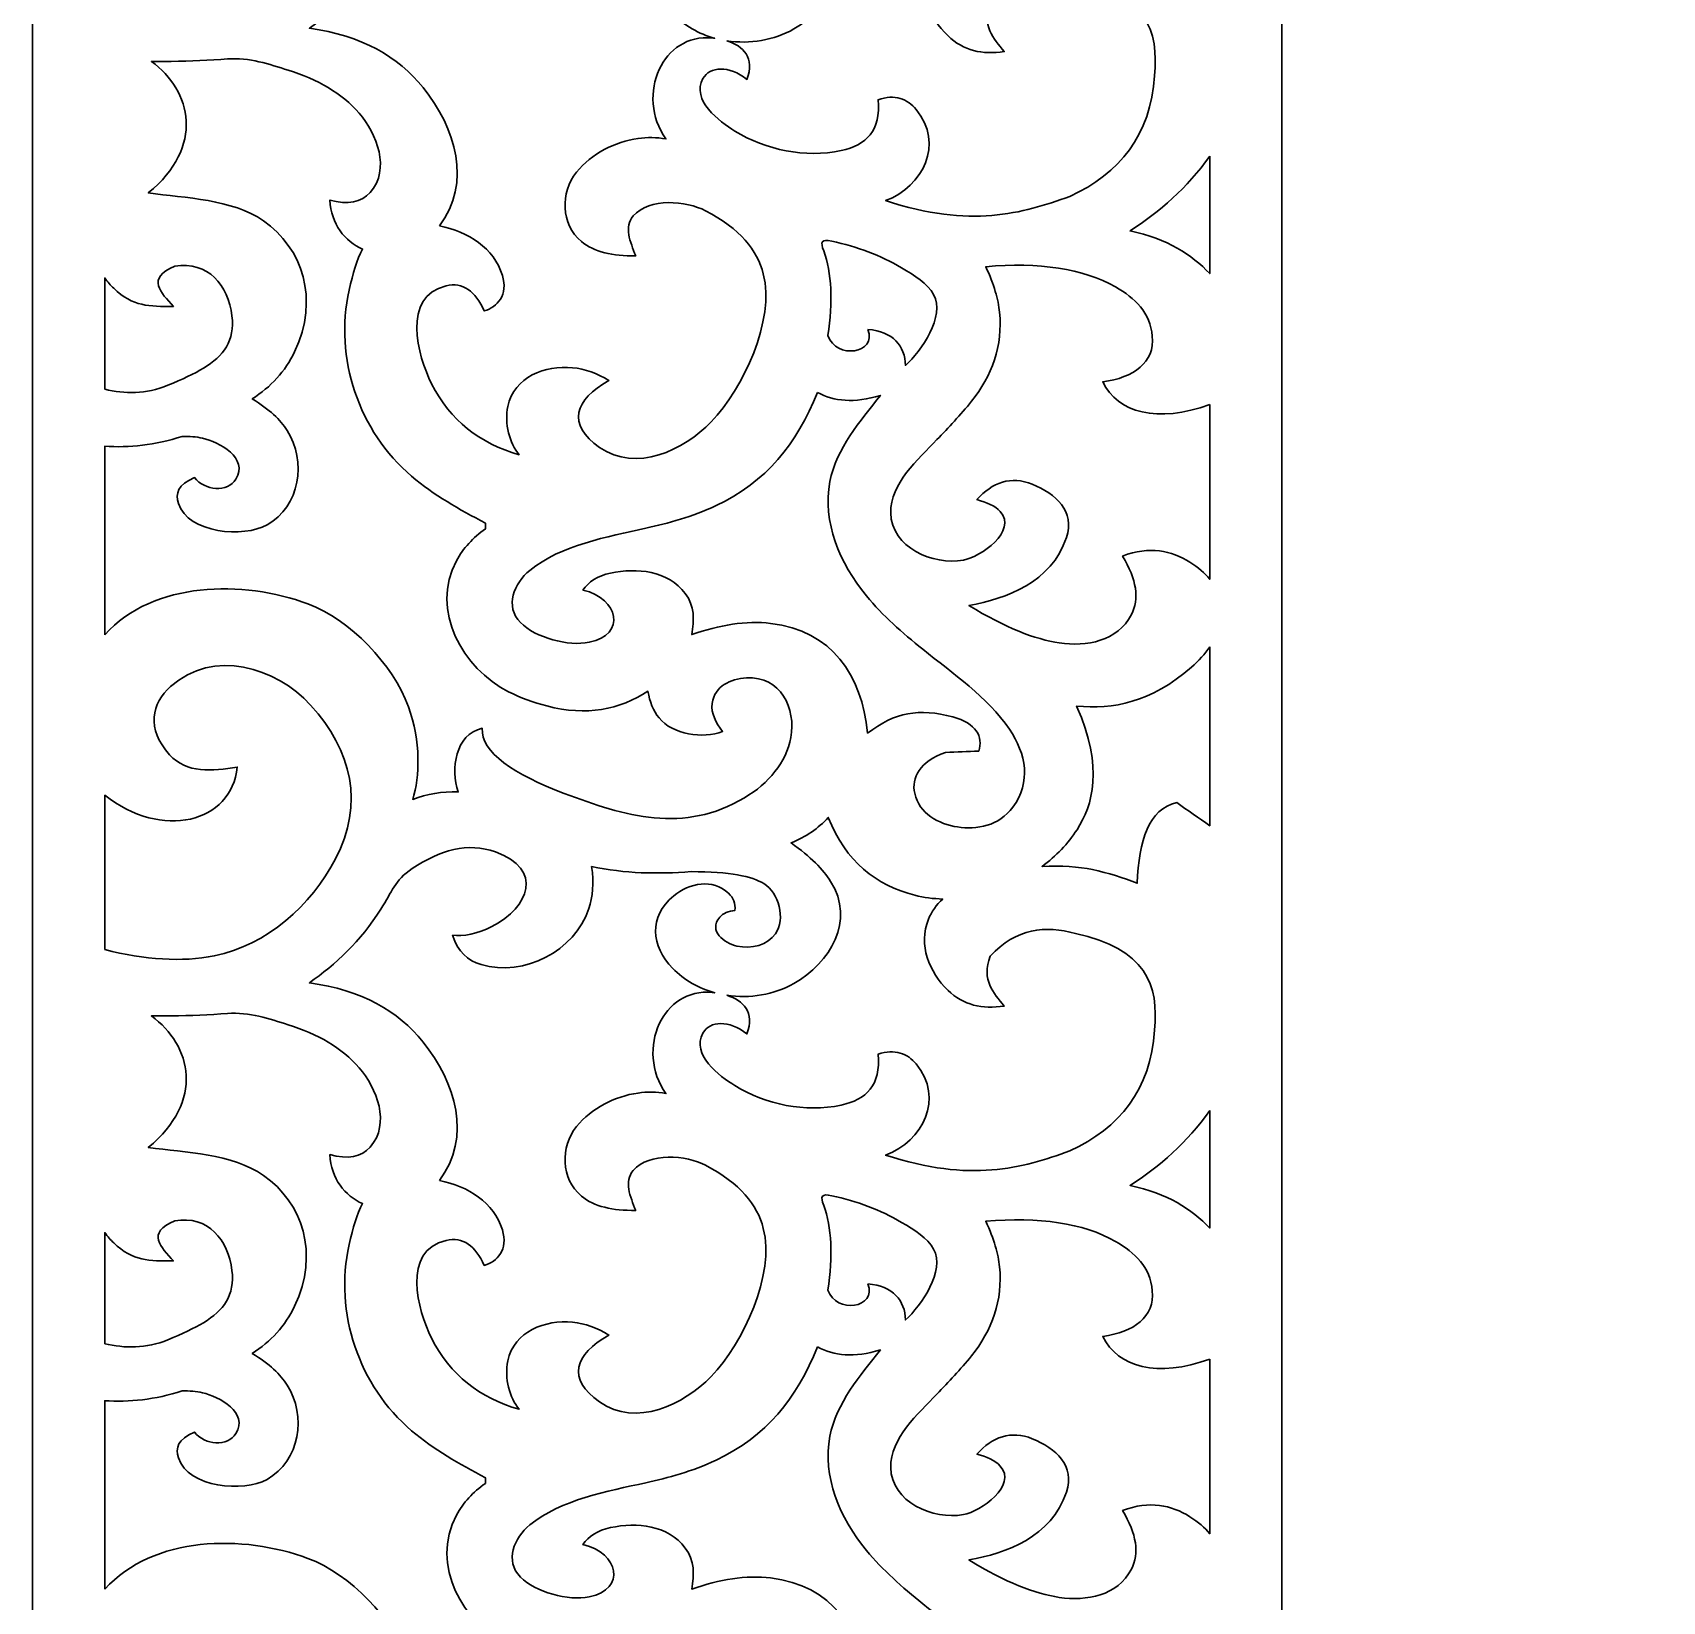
# Model space of a CAD drawing. Header units: centimetres. Extents: x -22.1 to -16.4, y -9 to 9.
# Drawn here: x -22.14 to -16.38, y -0.07 to 5.48 of the extents above; entities that cross this region are included whole.
import ezdxf

# ---------------------------------------------------------------- set-up
doc = ezdxf.new("R2010")
doc.units = ezdxf.units.CM
doc.header["$MEASUREMENT"] = 0
doc.layers.add('layer 1', color=7, linetype='Continuous')

msp = doc.modelspace()

# ---------------------------------------------------------------- linework, layer by layer
at = {"layer": 'layer 1', "color": 250, "lineweight": 30}
for points, knots in [([(-17.72778, -9.00021), (-17.72778, -9.00021), (-17.72778, 9.00077), (-17.72778, 9.00077), (-17.72778, 9.00077), (-17.97172, 9.00077), (-16.38294, 9.00077), (-22.14311, 9.00077), (-22.14311, 9.00077), (-22.14311, 9.00077), (-22.14311, -9.00021), (-22.14311, -9.00021), (-22.14311, -9.00021), (-20.42453, -9.00021), (-18.51177, -9.00021), (-17.72778, -9.00021)], [0, 0, 0, 0, 0.2, 0.2, 0.2, 0.2, 0.4, 0.4, 0.4, 0.4, 0.6, 0.6, 0.6, 0.6, 1, 1, 1, 1]), ([(-19.6897, 5.45169), (-19.63148, 5.43332), (-19.58937, 5.39112), (-19.6186, 5.31533), (-19.6186, 5.31533), (-19.68153, 5.36531), (-19.74998, 5.36147), (-19.77391, 5.31821), (-19.77391, 5.31821), (-19.81621, 5.24177), (-19.71685, 5.16633), (-19.66123, 5.13249), (-19.66123, 5.13249), (-19.55097, 5.06538), (-19.4125, 5.03637), (-19.28547, 5.06343), (-19.28547, 5.06343), (-19.19636, 5.08241), (-19.14415, 5.13452), (-19.15506, 5.24327), (-19.15506, 5.24327), (-19.09608, 5.26399), (-19.05022, 5.2456), (-19.02012, 5.20878), (-19.02012, 5.20878), (-18.92058, 5.087), (-18.99586, 4.93665), (-19.1283, 4.88648), (-19.1283, 4.88648), (-18.82541, 4.78842), (-18.64767, 4.84054), (-18.47716, 4.90135), (-18.47716, 4.90135), (-18.30066, 4.98337), (-18.19088, 5.11761), (-18.17859, 5.32816), (-18.17859, 5.32816), (-18.15983, 5.48732), (-18.21128, 5.61801), (-18.45684, 5.67001), (-18.45684, 5.67001), (-18.56379, 5.69975), (-18.66628, 5.68931), (-18.75895, 5.59051), (-18.75895, 5.59051), (-18.78998, 5.50434), (-18.74746, 5.46022), (-18.70926, 5.41362), (-18.70926, 5.41362), (-18.78669, 5.40135), (-18.85389, 5.4171), (-18.90782, 5.46915), (-18.90782, 5.46915), (-18.97447, 5.53349), (-19.01389, 5.63051), (-18.97713, 5.72054), (-18.97713, 5.72054), (-18.96607, 5.74762), (-18.94851, 5.77134), (-18.92616, 5.79198), (-18.92616, 5.79198), (-18.95985, 5.7928), (-18.99306, 5.79719), (-19.02506, 5.8055), (-19.02506, 5.8055), (-19.16174, 5.84099), (-19.26967, 5.92293), (-19.3309, 6.0803), (-19.3309, 6.0803), (-19.3665, 6.04197), (-19.4099, 6.01144), (-19.46268, 5.9903), (-19.46268, 5.9903), (-19.39283, 5.94121), (-19.34889, 5.89629), (-19.32252, 5.85421), (-19.32252, 5.85421), (-19.23495, 5.71446), (-19.32426, 5.567), (-19.45255, 5.49334), (-19.45255, 5.49334), (-19.52272, 5.45305), (-19.60851, 5.43921), (-19.6897, 5.45169)], [0, 0, 0, 0, 0.0454545, 0.0454545, 0.0454545, 0.0454545, 0.0909091, 0.0909091, 0.0909091, 0.0909091, 0.1363636, 0.1363636, 0.1363636, 0.1363636, 0.1818182, 0.1818182, 0.1818182, 0.1818182, 0.2272727, 0.2272727, 0.2272727, 0.2272727, 0.2727273, 0.2727273, 0.2727273, 0.2727273, 0.3181818, 0.3181818, 0.3181818, 0.3181818, 0.3636364, 0.3636364, 0.3636364, 0.3636364, 0.4090909, 0.4090909, 0.4090909, 0.4090909, 0.4545455, 0.4545455, 0.4545455, 0.4545455, 0.5, 0.5, 0.5, 0.5, 0.5454545, 0.5454545, 0.5454545, 0.5454545, 0.5909091, 0.5909091, 0.5909091, 0.5909091, 0.6363636, 0.6363636, 0.6363636, 0.6363636, 0.6818182, 0.6818182, 0.6818182, 0.6818182, 0.7272727, 0.7272727, 0.7272727, 0.7272727, 0.7727273, 0.7727273, 0.7727273, 0.7727273, 0.8181818, 0.8181818, 0.8181818, 0.8181818, 0.8636364, 0.8636364, 0.8636364, 0.8636364, 0.9090909, 0.9090909, 0.9090909, 0.9090909, 1, 1, 1, 1]), ([(-20.70559, 4.79703), (-20.6041, 4.7765), (-20.51185, 4.71952), (-20.48268, 4.62241), (-20.48268, 4.62241), (-20.46183, 4.55299), (-20.5008, 4.51001), (-20.54664, 4.49699), (-20.54664, 4.49699), (-20.57757, 4.56556), (-20.62294, 4.59951), (-20.6814, 4.58538), (-20.6814, 4.58538), (-20.83979, 4.5471), (-20.78309, 4.33941), (-20.7328, 4.23903), (-20.7328, 4.23903), (-20.66788, 4.10943), (-20.56276, 4.02833), (-20.42368, 3.98818), (-20.42368, 3.98818), (-20.45734, 4.02899), (-20.47611, 4.09763), (-20.46346, 4.15933), (-20.46346, 4.15933), (-20.44203, 4.26392), (-20.3311, 4.30521), (-20.23493, 4.29603), (-20.23493, 4.29603), (-20.19026, 4.29177), (-20.14752, 4.27588), (-20.10635, 4.25067), (-20.10635, 4.25067), (-20.22799, 4.18194), (-20.25575, 4.09592), (-20.13903, 4.01416), (-20.13903, 4.01416), (-20.00986, 3.92368), (-19.8428, 4.00396), (-19.74501, 4.10428), (-19.74501, 4.10428), (-19.6312, 4.22104), (-19.51852, 4.46541), (-19.56052, 4.62768), (-19.56052, 4.62768), (-19.58211, 4.71107), (-19.6427, 4.78759), (-19.76438, 4.85058), (-19.76438, 4.85058), (-19.83359, 4.88641), (-19.96278, 4.89769), (-20.02012, 4.8324), (-20.02012, 4.8324), (-20.05463, 4.79311), (-20.03058, 4.74169), (-20.01167, 4.69134), (-20.01167, 4.69134), (-20.09277, 4.69008), (-20.15894, 4.70449), (-20.20325, 4.74186), (-20.20325, 4.74186), (-20.27644, 4.80359), (-20.27897, 4.91492), (-20.22063, 4.98757), (-20.22063, 4.98757), (-20.16829, 5.05275), (-20.08529, 5.09432), (-20.00339, 5.10623), (-20.00339, 5.10623), (-19.97057, 5.111), (-19.93776, 5.11071), (-19.90495, 5.10447), (-19.90495, 5.10447), (-19.95932, 5.18149), (-19.9623, 5.27717), (-19.92837, 5.35025), (-19.92837, 5.35025), (-19.89573, 5.42054), (-19.82894, 5.46993), (-19.74089, 5.46172), (-19.74089, 5.46172), (-19.73797, 5.46144), (-19.73504, 5.46112), (-19.73212, 5.46075), (-19.73212, 5.46075), (-19.78816, 5.4762), (-19.84009, 5.50489), (-19.88067, 5.54678), (-19.88067, 5.54678), (-19.95759, 5.6262), (-19.96691, 5.7295), (-19.87737, 5.80293), (-19.87737, 5.80293), (-19.82196, 5.84836), (-19.73971, 5.8659), (-19.68319, 5.81227), (-19.68319, 5.81227), (-19.66638, 5.79632), (-19.65887, 5.77615), (-19.66067, 5.75175), (-19.66067, 5.75175), (-19.68247, 5.74853), (-19.70278, 5.74213), (-19.71459, 5.7281), (-19.71459, 5.7281), (-19.75604, 5.67888), (-19.69868, 5.63582), (-19.65422, 5.62567), (-19.65422, 5.62567), (-19.60264, 5.61389), (-19.54518, 5.62911), (-19.51743, 5.66937), (-19.51743, 5.66937), (-19.48132, 5.72178), (-19.50559, 5.81433), (-19.55857, 5.84646), (-19.55857, 5.84646), (-19.60111, 5.87225), (-19.67744, 5.88892), (-19.81583, 5.88881), (-19.81583, 5.88881), (-19.93306, 5.88004), (-20.0503, 5.88184), (-20.16753, 5.90691), (-20.16753, 5.90691), (-20.1587, 5.84791), (-20.16336, 5.79941), (-20.17717, 5.75802), (-20.17717, 5.75802), (-20.22739, 5.60747), (-20.40528, 5.51608), (-20.55806, 5.56032), (-20.55806, 5.56032), (-20.6048, 5.57385), (-20.64056, 5.60583), (-20.65903, 5.66408), (-20.65903, 5.66408), (-20.62351, 5.65868), (-20.56938, 5.6695), (-20.52061, 5.69431), (-20.52061, 5.69431), (-20.38485, 5.76338), (-20.33888, 5.89791), (-20.50696, 5.95846), (-20.50696, 5.95846), (-20.60516, 5.99384), (-20.70336, 5.96514), (-20.80156, 5.89935), (-20.80156, 5.89935), (-20.86479, 5.85699), (-20.87204, 5.81905), (-20.91215, 5.75612), (-20.91215, 5.75612), (-20.98503, 5.64177), (-21.07184, 5.56126), (-21.16481, 5.49569), (-21.16481, 5.49569), (-20.97945, 5.47052), (-20.85116, 5.39598), (-20.76325, 5.28652), (-20.76325, 5.28652), (-20.64751, 5.1424), (-20.58947, 4.9508), (-20.70559, 4.79703)], [0, 0, 0, 0, 0.0238095, 0.0238095, 0.0238095, 0.0238095, 0.047619, 0.047619, 0.047619, 0.047619, 0.0714286, 0.0714286, 0.0714286, 0.0714286, 0.0952381, 0.0952381, 0.0952381, 0.0952381, 0.1190476, 0.1190476, 0.1190476, 0.1190476, 0.1428571, 0.1428571, 0.1428571, 0.1428571, 0.1666667, 0.1666667, 0.1666667, 0.1666667, 0.1904762, 0.1904762, 0.1904762, 0.1904762, 0.2142857, 0.2142857, 0.2142857, 0.2142857, 0.2380952, 0.2380952, 0.2380952, 0.2380952, 0.2619048, 0.2619048, 0.2619048, 0.2619048, 0.2857143, 0.2857143, 0.2857143, 0.2857143, 0.3095238, 0.3095238, 0.3095238, 0.3095238, 0.3333333, 0.3333333, 0.3333333, 0.3333333, 0.3571429, 0.3571429, 0.3571429, 0.3571429, 0.3809524, 0.3809524, 0.3809524, 0.3809524, 0.4047619, 0.4047619, 0.4047619, 0.4047619, 0.4285714, 0.4285714, 0.4285714, 0.4285714, 0.452381, 0.452381, 0.452381, 0.452381, 0.4761905, 0.4761905, 0.4761905, 0.4761905, 0.5, 0.5, 0.5, 0.5, 0.5238095, 0.5238095, 0.5238095, 0.5238095, 0.547619, 0.547619, 0.547619, 0.547619, 0.5714286, 0.5714286, 0.5714286, 0.5714286, 0.5952381, 0.5952381, 0.5952381, 0.5952381, 0.6190476, 0.6190476, 0.6190476, 0.6190476, 0.6428571, 0.6428571, 0.6428571, 0.6428571, 0.6666667, 0.6666667, 0.6666667, 0.6666667, 0.6904762, 0.6904762, 0.6904762, 0.6904762, 0.7142857, 0.7142857, 0.7142857, 0.7142857, 0.7380952, 0.7380952, 0.7380952, 0.7380952, 0.7619048, 0.7619048, 0.7619048, 0.7619048, 0.7857143, 0.7857143, 0.7857143, 0.7857143, 0.8095238, 0.8095238, 0.8095238, 0.8095238, 0.8333333, 0.8333333, 0.8333333, 0.8333333, 0.8571429, 0.8571429, 0.8571429, 0.8571429, 0.8809524, 0.8809524, 0.8809524, 0.8809524, 0.9047619, 0.9047619, 0.9047619, 0.9047619, 0.9285714, 0.9285714, 0.9285714, 0.9285714, 0.952381, 0.952381, 0.952381, 0.952381, 1, 1, 1, 1]), ([(-21.88838, 3.35202), (-21.71455, 3.54261), (-21.40051, 3.54599), (-21.17004, 3.46106), (-21.17004, 3.46106), (-21.02055, 3.40598), (-20.86927, 3.24727), (-20.81502, 3.09716), (-20.81502, 3.09716), (-20.77079, 2.97479), (-20.77402, 2.85043), (-20.79977, 2.76972), (-20.79977, 2.76972), (-20.74921, 2.78775), (-20.69646, 2.79921), (-20.63889, 2.79622), (-20.63889, 2.79622), (-20.6657, 2.87743), (-20.65046, 2.99894), (-20.55372, 3.02145), (-20.55372, 3.02145), (-20.56041, 2.93597), (-20.44057, 2.85804), (-20.26468, 2.79124), (-20.26468, 2.79124), (-20.0509, 2.71005), (-19.84098, 2.64718), (-19.62677, 2.77565), (-19.62677, 2.77565), (-19.5421, 2.82643), (-19.47946, 2.90009), (-19.46324, 2.9881), (-19.46324, 2.9881), (-19.44427, 3.09101), (-19.4992, 3.20692), (-19.62016, 3.19905), (-19.62016, 3.19905), (-19.67739, 3.19533), (-19.73166, 3.17214), (-19.74117, 3.10936), (-19.74117, 3.10936), (-19.74651, 3.07404), (-19.72801, 3.0417), (-19.70448, 3.00999), (-19.70448, 3.00999), (-19.77462, 2.98292), (-19.88015, 2.99889), (-19.92919, 3.05798), (-19.92919, 3.05798), (-19.95009, 3.08316), (-19.96168, 3.11509), (-19.96831, 3.15195), (-19.96831, 3.15195), (-20.06873, 3.08759), (-20.18508, 3.06304), (-20.32612, 3.10022), (-20.32612, 3.10022), (-20.37296, 3.11256), (-20.41873, 3.12876), (-20.46093, 3.15024), (-20.46093, 3.15024), (-20.6236, 3.23303), (-20.73873, 3.43788), (-20.64505, 3.61369), (-20.64505, 3.61369), (-20.62149, 3.6579), (-20.58607, 3.6956), (-20.54265, 3.7263), (-20.54265, 3.7263), (-20.54265, 3.73297), (-20.54265, 3.73964), (-20.54265, 3.74631), (-20.54265, 3.74631), (-20.63458, 3.79486), (-20.72512, 3.84534), (-20.80377, 3.91235), (-20.80377, 3.91235), (-20.98975, 4.0708), (-21.07862, 4.33059), (-21.02444, 4.57012), (-21.02444, 4.57012), (-21.01088, 4.63007), (-20.99704, 4.67839), (-20.97703, 4.71533), (-20.97703, 4.71533), (-21.03963, 4.74311), (-21.08775, 4.80233), (-21.09252, 4.88851), (-21.09252, 4.88851), (-21.03015, 4.87028), (-20.98063, 4.88061), (-20.95024, 4.915), (-20.95024, 4.915), (-20.8766, 4.99833), (-20.92702, 5.12346), (-20.98923, 5.19581), (-20.98923, 5.19581), (-21.04983, 5.26628), (-21.13555, 5.31522), (-21.24033, 5.3478), (-21.24033, 5.3478), (-21.30569, 5.36833), (-21.37752, 5.3932), (-21.45391, 5.3875), (-21.45391, 5.3875), (-21.51764, 5.38275), (-21.58442, 5.37978), (-21.65298, 5.37885), (-21.65298, 5.37885), (-21.67617, 5.37853), (-21.69956, 5.37845), (-21.72311, 5.37861), (-21.72311, 5.37861), (-21.58068, 5.27465), (-21.53452, 5.07751), (-21.73432, 4.91375), (-21.73432, 4.91375), (-21.60189, 4.89503), (-21.43906, 4.89292), (-21.3272, 4.81511), (-21.3272, 4.81511), (-21.18894, 4.71894), (-21.12899, 4.53878), (-21.21711, 4.35251), (-21.21711, 4.35251), (-21.25027, 4.28242), (-21.30141, 4.22773), (-21.36697, 4.18541), (-21.36697, 4.18541), (-21.30601, 4.14882), (-21.26721, 4.11154), (-21.24321, 4.07379), (-21.24321, 4.07379), (-21.17419, 3.96522), (-21.19798, 3.80559), (-21.31463, 3.74011), (-21.31463, 3.74011), (-21.39628, 3.69428), (-21.59281, 3.70881), (-21.6275, 3.81645), (-21.6275, 3.81645), (-21.63873, 3.8513), (-21.63032, 3.88228), (-21.57082, 3.90724), (-21.57082, 3.90724), (-21.53428, 3.86107), (-21.45433, 3.85403), (-21.42442, 3.90221), (-21.42442, 3.90221), (-21.37825, 3.97657), (-21.48386, 4.03305), (-21.54298, 4.04673), (-21.54298, 4.04673), (-21.56452, 4.05171), (-21.58826, 4.05395), (-21.61459, 4.05296), (-21.61459, 4.05296), (-21.71082, 4.02237), (-21.80137, 4.01261), (-21.88838, 4.01832), (-21.88838, 4.01832), (-21.88838, 4.01832), (-21.88838, 3.35202), (-21.88838, 3.35202)], [0, 0, 0, 0, 0.0238095, 0.0238095, 0.0238095, 0.0238095, 0.047619, 0.047619, 0.047619, 0.047619, 0.0714286, 0.0714286, 0.0714286, 0.0714286, 0.0952381, 0.0952381, 0.0952381, 0.0952381, 0.1190476, 0.1190476, 0.1190476, 0.1190476, 0.1428571, 0.1428571, 0.1428571, 0.1428571, 0.1666667, 0.1666667, 0.1666667, 0.1666667, 0.1904762, 0.1904762, 0.1904762, 0.1904762, 0.2142857, 0.2142857, 0.2142857, 0.2142857, 0.2380952, 0.2380952, 0.2380952, 0.2380952, 0.2619048, 0.2619048, 0.2619048, 0.2619048, 0.2857143, 0.2857143, 0.2857143, 0.2857143, 0.3095238, 0.3095238, 0.3095238, 0.3095238, 0.3333333, 0.3333333, 0.3333333, 0.3333333, 0.3571429, 0.3571429, 0.3571429, 0.3571429, 0.3809524, 0.3809524, 0.3809524, 0.3809524, 0.4047619, 0.4047619, 0.4047619, 0.4047619, 0.4285714, 0.4285714, 0.4285714, 0.4285714, 0.452381, 0.452381, 0.452381, 0.452381, 0.4761905, 0.4761905, 0.4761905, 0.4761905, 0.5, 0.5, 0.5, 0.5, 0.5238095, 0.5238095, 0.5238095, 0.5238095, 0.547619, 0.547619, 0.547619, 0.547619, 0.5714286, 0.5714286, 0.5714286, 0.5714286, 0.5952381, 0.5952381, 0.5952381, 0.5952381, 0.6190476, 0.6190476, 0.6190476, 0.6190476, 0.6428571, 0.6428571, 0.6428571, 0.6428571, 0.6666667, 0.6666667, 0.6666667, 0.6666667, 0.6904762, 0.6904762, 0.6904762, 0.6904762, 0.7142857, 0.7142857, 0.7142857, 0.7142857, 0.7380952, 0.7380952, 0.7380952, 0.7380952, 0.7619048, 0.7619048, 0.7619048, 0.7619048, 0.7857143, 0.7857143, 0.7857143, 0.7857143, 0.8095238, 0.8095238, 0.8095238, 0.8095238, 0.8333333, 0.8333333, 0.8333333, 0.8333333, 0.8571429, 0.8571429, 0.8571429, 0.8571429, 0.8809524, 0.8809524, 0.8809524, 0.8809524, 0.9047619, 0.9047619, 0.9047619, 0.9047619, 0.9285714, 0.9285714, 0.9285714, 0.9285714, 0.952381, 0.952381, 0.952381, 0.952381, 1, 1, 1, 1]), ([(-17.98251, 5.044), (-18.06294, 4.93097), (-18.15947, 4.84745), (-18.26442, 4.77937), (-18.26442, 4.77937), (-18.13072, 4.75131), (-18.04711, 4.69542), (-17.98251, 4.62896), (-17.98251, 4.62896), (-17.98251, 4.62896), (-17.98251, 5.044), (-17.98251, 5.044)], [0, 0, 0, 0, 0.25, 0.25, 0.25, 0.25, 0.5, 0.5, 0.5, 0.5, 1, 1, 1, 1]), ([(-19.19064, 4.43108), (-19.1029, 4.42504), (-19.05924, 4.37233), (-19.0581, 4.30392), (-19.0581, 4.30392), (-19.00194, 4.35458), (-18.91663, 4.47833), (-18.95858, 4.55468), (-18.95858, 4.55468), (-18.98009, 4.59383), (-19.02654, 4.62214), (-19.07168, 4.64901), (-19.07168, 4.64901), (-19.14657, 4.69359), (-19.22955, 4.72376), (-19.31847, 4.74316), (-19.31847, 4.74316), (-19.35535, 4.75121), (-19.35953, 4.7412), (-19.34718, 4.70879), (-19.34718, 4.70879), (-19.31771, 4.63147), (-19.31536, 4.52929), (-19.33213, 4.40959), (-19.33213, 4.40959), (-19.30343, 4.32374), (-19.15848, 4.34562), (-19.19064, 4.43108)], [0, 0, 0, 0, 0.125, 0.125, 0.125, 0.125, 0.25, 0.25, 0.25, 0.25, 0.375, 0.375, 0.375, 0.375, 0.5, 0.5, 0.5, 0.5, 0.625, 0.625, 0.625, 0.625, 0.75, 0.75, 0.75, 0.75, 1, 1, 1, 1]), ([(-21.88838, 4.21991), (-21.81761, 4.20361), (-21.74295, 4.20163), (-21.66473, 4.23391), (-21.66473, 4.23391), (-21.61349, 4.25504), (-21.57208, 4.27442), (-21.53935, 4.29414), (-21.53935, 4.29414), (-21.468, 4.33713), (-21.42762, 4.39155), (-21.43848, 4.47908), (-21.43848, 4.47908), (-21.4518, 4.58642), (-21.52237, 4.67465), (-21.64089, 4.65469), (-21.64089, 4.65469), (-21.74322, 4.61147), (-21.68959, 4.56175), (-21.64514, 4.51242), (-21.64514, 4.51242), (-21.73164, 4.51242), (-21.78792, 4.51126), (-21.85648, 4.57656), (-21.85648, 4.57656), (-21.86726, 4.58683), (-21.87791, 4.59885), (-21.88838, 4.61308), (-21.88838, 4.61308), (-21.88838, 4.61308), (-21.88838, 4.21991), (-21.88838, 4.21991)], [0, 0, 0, 0, 0.1111111, 0.1111111, 0.1111111, 0.1111111, 0.2222222, 0.2222222, 0.2222222, 0.2222222, 0.3333333, 0.3333333, 0.3333333, 0.3333333, 0.4444444, 0.4444444, 0.4444444, 0.4444444, 0.5555556, 0.5555556, 0.5555556, 0.5555556, 0.6666667, 0.6666667, 0.6666667, 0.6666667, 0.7777778, 0.7777778, 0.7777778, 0.7777778, 1, 1, 1, 1]), ([(-17.98251, 4.16568), (-18.16757, 4.09868), (-18.30765, 4.136), (-18.36082, 4.246), (-18.36082, 4.246), (-18.25157, 4.26047), (-18.17646, 4.31466), (-18.1857, 4.40729), (-18.1857, 4.40729), (-18.19411, 4.49165), (-18.24573, 4.54137), (-18.31605, 4.5817), (-18.31605, 4.5817), (-18.42883, 4.64639), (-18.58776, 4.6696), (-18.7744, 4.65282), (-18.7744, 4.65282), (-18.74455, 4.58945), (-18.73031, 4.53724), (-18.72557, 4.4918), (-18.72557, 4.4918), (-18.71342, 4.37551), (-18.75305, 4.26538), (-18.82457, 4.17723), (-18.82457, 4.17723), (-18.86373, 4.12897), (-18.90575, 4.08468), (-18.94696, 4.04163), (-18.94696, 4.04163), (-19.01303, 3.97262), (-19.11257, 3.8859), (-19.1104, 3.78243), (-19.1104, 3.78243), (-19.10784, 3.66), (-18.96086, 3.59638), (-18.85317, 3.61579), (-18.85317, 3.61579), (-18.79205, 3.62682), (-18.66141, 3.71788), (-18.72323, 3.7876), (-18.72323, 3.7876), (-18.74153, 3.80824), (-18.77225, 3.81986), (-18.80558, 3.82958), (-18.80558, 3.82958), (-18.75155, 3.89089), (-18.68478, 3.9144), (-18.60987, 3.88405), (-18.60987, 3.88405), (-18.52715, 3.85053), (-18.45812, 3.78789), (-18.48912, 3.69564), (-18.48912, 3.69564), (-18.54294, 3.53551), (-18.70137, 3.4797), (-18.83365, 3.45538), (-18.83365, 3.45538), (-18.70485, 3.3765), (-18.60062, 3.33583), (-18.51439, 3.32317), (-18.51439, 3.32317), (-18.41826, 3.30906), (-18.30907, 3.32825), (-18.25956, 3.42311), (-18.25956, 3.42311), (-18.2306, 3.47858), (-18.2411, 3.54754), (-18.29106, 3.63001), (-18.29106, 3.63001), (-18.19475, 3.66668), (-18.11912, 3.64955), (-18.05282, 3.60818), (-18.05282, 3.60818), (-18.02337, 3.5898), (-18.0001, 3.56956), (-17.98251, 3.54807), (-17.98251, 3.54807), (-17.98251, 3.54807), (-17.98251, 4.16568), (-17.98251, 4.16568)], [0, 0, 0, 0, 0.047619, 0.047619, 0.047619, 0.047619, 0.0952381, 0.0952381, 0.0952381, 0.0952381, 0.1428571, 0.1428571, 0.1428571, 0.1428571, 0.1904762, 0.1904762, 0.1904762, 0.1904762, 0.2380952, 0.2380952, 0.2380952, 0.2380952, 0.2857143, 0.2857143, 0.2857143, 0.2857143, 0.3333333, 0.3333333, 0.3333333, 0.3333333, 0.3809524, 0.3809524, 0.3809524, 0.3809524, 0.4285714, 0.4285714, 0.4285714, 0.4285714, 0.4761905, 0.4761905, 0.4761905, 0.4761905, 0.5238095, 0.5238095, 0.5238095, 0.5238095, 0.5714286, 0.5714286, 0.5714286, 0.5714286, 0.6190476, 0.6190476, 0.6190476, 0.6190476, 0.6666667, 0.6666667, 0.6666667, 0.6666667, 0.7142857, 0.7142857, 0.7142857, 0.7142857, 0.7619048, 0.7619048, 0.7619048, 0.7619048, 0.8095238, 0.8095238, 0.8095238, 0.8095238, 0.8571429, 0.8571429, 0.8571429, 0.8571429, 0.9047619, 0.9047619, 0.9047619, 0.9047619, 1, 1, 1, 1]), ([(-19.36923, 4.20873), (-19.31141, 4.17688), (-19.23943, 4.16957), (-19.14675, 4.19814), (-19.14675, 4.19814), (-19.21771, 4.10726), (-19.3032, 4.00986), (-19.32506, 3.8931), (-19.32506, 3.8931), (-19.35178, 3.75043), (-19.29212, 3.60579), (-19.19592, 3.48923), (-19.19592, 3.48923), (-19.13842, 3.41957), (-19.06931, 3.35888), (-18.99702, 3.30065), (-18.99702, 3.30065), (-18.88926, 3.21385), (-18.77003, 3.13332), (-18.69092, 3.01757), (-18.69092, 3.01757), (-18.6313, 2.93032), (-18.61341, 2.83126), (-18.67847, 2.74256), (-18.67847, 2.74256), (-18.72783, 2.67527), (-18.80746, 2.6623), (-18.8739, 2.67237), (-18.8739, 2.67237), (-18.94142, 2.68259), (-19.00962, 2.71902), (-19.02553, 2.79144), (-19.02553, 2.79144), (-19.03746, 2.8457), (-19.009, 2.90452), (-18.91647, 2.93609), (-18.91647, 2.93609), (-18.87734, 2.93751), (-18.8382, 2.93893), (-18.79906, 2.94036), (-18.79906, 2.94036), (-18.78339, 2.99179), (-18.80744, 3.03877), (-18.89115, 3.06127), (-18.89115, 3.06127), (-19.00936, 3.09304), (-19.09611, 3.07769), (-19.19187, 3.0044), (-19.19187, 3.0044), (-19.21326, 3.21035), (-19.31756, 3.36602), (-19.53458, 3.39201), (-19.53458, 3.39201), (-19.62166, 3.40244), (-19.7153, 3.38662), (-19.81353, 3.35242), (-19.81353, 3.35242), (-19.80458, 3.40361), (-19.80297, 3.45357), (-19.83624, 3.49771), (-19.83624, 3.49771), (-19.8974, 3.57887), (-20.00763, 3.58977), (-20.10059, 3.56978), (-20.10059, 3.56978), (-20.14722, 3.55975), (-20.1787, 3.53902), (-20.19801, 3.50971), (-20.19801, 3.50971), (-20.07033, 3.48059), (-20.04394, 3.35179), (-20.17549, 3.32512), (-20.17549, 3.32512), (-20.24965, 3.31008), (-20.36546, 3.34099), (-20.41892, 3.39505), (-20.41892, 3.39505), (-20.47519, 3.45196), (-20.44123, 3.53442), (-20.38614, 3.57919), (-20.38614, 3.57919), (-20.27554, 3.66908), (-20.11187, 3.6983), (-19.97593, 3.72844), (-19.97593, 3.72844), (-19.89699, 3.74593), (-19.81216, 3.76824), (-19.7273, 3.80838), (-19.7273, 3.80838), (-19.55127, 3.89164), (-19.44155, 4.02635), (-19.36923, 4.20873)], [0, 0, 0, 0, 0.0416667, 0.0416667, 0.0416667, 0.0416667, 0.0833333, 0.0833333, 0.0833333, 0.0833333, 0.125, 0.125, 0.125, 0.125, 0.1666667, 0.1666667, 0.1666667, 0.1666667, 0.2083333, 0.2083333, 0.2083333, 0.2083333, 0.25, 0.25, 0.25, 0.25, 0.2916667, 0.2916667, 0.2916667, 0.2916667, 0.3333333, 0.3333333, 0.3333333, 0.3333333, 0.375, 0.375, 0.375, 0.375, 0.4166667, 0.4166667, 0.4166667, 0.4166667, 0.4583333, 0.4583333, 0.4583333, 0.4583333, 0.5, 0.5, 0.5, 0.5, 0.5416667, 0.5416667, 0.5416667, 0.5416667, 0.5833333, 0.5833333, 0.5833333, 0.5833333, 0.625, 0.625, 0.625, 0.625, 0.6666667, 0.6666667, 0.6666667, 0.6666667, 0.7083333, 0.7083333, 0.7083333, 0.7083333, 0.75, 0.75, 0.75, 0.75, 0.7916667, 0.7916667, 0.7916667, 0.7916667, 0.8333333, 0.8333333, 0.8333333, 0.8333333, 0.875, 0.875, 0.875, 0.875, 0.9166667, 0.9166667, 0.9166667, 0.9166667, 1, 1, 1, 1]), ([(-21.88838, 2.23898), (-21.74558, 2.20307), (-21.61544, 2.19372), (-21.50083, 2.21673), (-21.50083, 2.21673), (-21.31595, 2.25384), (-21.15802, 2.39569), (-21.07217, 2.56026), (-21.07217, 2.56026), (-20.97061, 2.75496), (-21.01463, 2.94211), (-21.1605, 3.10275), (-21.1605, 3.10275), (-21.28374, 3.23847), (-21.50409, 3.30365), (-21.65565, 3.16857), (-21.65565, 3.16857), (-21.7223, 3.10918), (-21.74247, 3.02007), (-21.65912, 2.92774), (-21.65912, 2.92774), (-21.59788, 2.85989), (-21.50956, 2.87023), (-21.4201, 2.88389), (-21.4201, 2.88389), (-21.43863, 2.6866), (-21.6867, 2.62521), (-21.88838, 2.78469), (-21.88838, 2.78469), (-21.88838, 2.78469), (-21.88838, 2.23898), (-21.88838, 2.23898)], [0, 0, 0, 0, 0.1111111, 0.1111111, 0.1111111, 0.1111111, 0.2222222, 0.2222222, 0.2222222, 0.2222222, 0.3333333, 0.3333333, 0.3333333, 0.3333333, 0.4444444, 0.4444444, 0.4444444, 0.4444444, 0.5555556, 0.5555556, 0.5555556, 0.5555556, 0.6666667, 0.6666667, 0.6666667, 0.6666667, 0.7777778, 0.7777778, 0.7777778, 0.7777778, 1, 1, 1, 1]), ([(-17.98251, 3.30878), (-17.99943, 3.28387), (-18.02107, 3.25979), (-18.04692, 3.23726), (-18.04692, 3.23726), (-18.19278, 3.11013), (-18.32515, 3.08821), (-18.45321, 3.0999), (-18.45321, 3.0999), (-18.35599, 2.87995), (-18.39677, 2.74908), (-18.4519, 2.66276), (-18.4519, 2.66276), (-18.48345, 2.61337), (-18.52601, 2.56939), (-18.57543, 2.53277), (-18.57543, 2.53277), (-18.50806, 2.53626), (-18.44496, 2.53201), (-18.39759, 2.52182), (-18.39759, 2.52182), (-18.34183, 2.50982), (-18.28814, 2.49253), (-18.23921, 2.47319), (-18.23921, 2.47319), (-18.23328, 2.62458), (-18.19833, 2.73581), (-18.09956, 2.75866), (-18.09956, 2.75866), (-18.06054, 2.73135), (-18.02153, 2.70404), (-17.98251, 2.67673), (-17.98251, 2.67673), (-17.98251, 2.67673), (-17.98251, 3.30878), (-17.98251, 3.30878)], [0, 0, 0, 0, 0.1, 0.1, 0.1, 0.1, 0.2, 0.2, 0.2, 0.2, 0.3, 0.3, 0.3, 0.3, 0.4, 0.4, 0.4, 0.4, 0.5, 0.5, 0.5, 0.5, 0.6, 0.6, 0.6, 0.6, 0.7, 0.7, 0.7, 0.7, 0.8, 0.8, 0.8, 0.8, 1, 1, 1, 1]), ([(-19.6897, 2.07732), (-19.63148, 2.05895), (-19.58937, 2.01675), (-19.6186, 1.94096), (-19.6186, 1.94096), (-19.68153, 1.99094), (-19.74998, 1.9871), (-19.77391, 1.94384), (-19.77391, 1.94384), (-19.81621, 1.8674), (-19.71685, 1.79197), (-19.66123, 1.75812), (-19.66123, 1.75812), (-19.55097, 1.69101), (-19.4125, 1.662), (-19.28547, 1.68906), (-19.28547, 1.68906), (-19.19636, 1.70804), (-19.14415, 1.76015), (-19.15506, 1.8689), (-19.15506, 1.8689), (-19.09608, 1.88962), (-19.05022, 1.87123), (-19.02012, 1.83441), (-19.02012, 1.83441), (-18.92058, 1.71263), (-18.99586, 1.56228), (-19.1283, 1.51211), (-19.1283, 1.51211), (-18.82541, 1.41405), (-18.64767, 1.46617), (-18.47716, 1.52698), (-18.47716, 1.52698), (-18.30066, 1.60901), (-18.19088, 1.74324), (-18.17859, 1.95379), (-18.17859, 1.95379), (-18.15983, 2.11295), (-18.21128, 2.24364), (-18.45684, 2.29564), (-18.45684, 2.29564), (-18.56379, 2.32538), (-18.66628, 2.31495), (-18.75895, 2.21614), (-18.75895, 2.21614), (-18.78998, 2.12998), (-18.74746, 2.08585), (-18.70926, 2.03925), (-18.70926, 2.03925), (-18.78669, 2.02698), (-18.85389, 2.04273), (-18.90782, 2.09479), (-18.90782, 2.09479), (-18.97447, 2.15912), (-19.01389, 2.25615), (-18.97713, 2.34618), (-18.97713, 2.34618), (-18.96607, 2.37325), (-18.94851, 2.39697), (-18.92616, 2.41761), (-18.92616, 2.41761), (-18.95985, 2.41843), (-18.99306, 2.42282), (-19.02506, 2.43113), (-19.02506, 2.43113), (-19.16174, 2.46662), (-19.26967, 2.54856), (-19.3309, 2.70593), (-19.3309, 2.70593), (-19.3665, 2.66761), (-19.4099, 2.63707), (-19.46268, 2.61593), (-19.46268, 2.61593), (-19.39283, 2.56684), (-19.34889, 2.52193), (-19.32252, 2.47985), (-19.32252, 2.47985), (-19.23495, 2.34009), (-19.32426, 2.19263), (-19.45255, 2.11897), (-19.45255, 2.11897), (-19.52272, 2.07868), (-19.60851, 2.06485), (-19.6897, 2.07732)], [0, 0, 0, 0, 0.0454545, 0.0454545, 0.0454545, 0.0454545, 0.0909091, 0.0909091, 0.0909091, 0.0909091, 0.1363636, 0.1363636, 0.1363636, 0.1363636, 0.1818182, 0.1818182, 0.1818182, 0.1818182, 0.2272727, 0.2272727, 0.2272727, 0.2272727, 0.2727273, 0.2727273, 0.2727273, 0.2727273, 0.3181818, 0.3181818, 0.3181818, 0.3181818, 0.3636364, 0.3636364, 0.3636364, 0.3636364, 0.4090909, 0.4090909, 0.4090909, 0.4090909, 0.4545455, 0.4545455, 0.4545455, 0.4545455, 0.5, 0.5, 0.5, 0.5, 0.5454545, 0.5454545, 0.5454545, 0.5454545, 0.5909091, 0.5909091, 0.5909091, 0.5909091, 0.6363636, 0.6363636, 0.6363636, 0.6363636, 0.6818182, 0.6818182, 0.6818182, 0.6818182, 0.7272727, 0.7272727, 0.7272727, 0.7272727, 0.7727273, 0.7727273, 0.7727273, 0.7727273, 0.8181818, 0.8181818, 0.8181818, 0.8181818, 0.8636364, 0.8636364, 0.8636364, 0.8636364, 0.9090909, 0.9090909, 0.9090909, 0.9090909, 1, 1, 1, 1]), ([(-20.70559, 1.42266), (-20.6041, 1.40213), (-20.51185, 1.34515), (-20.48268, 1.24804), (-20.48268, 1.24804), (-20.46183, 1.17862), (-20.5008, 1.13564), (-20.54664, 1.12262), (-20.54664, 1.12262), (-20.57757, 1.19119), (-20.62294, 1.22514), (-20.6814, 1.21101), (-20.6814, 1.21101), (-20.83979, 1.17274), (-20.78309, 0.96504), (-20.7328, 0.86466), (-20.7328, 0.86466), (-20.66788, 0.73506), (-20.56276, 0.65396), (-20.42368, 0.61382), (-20.42368, 0.61382), (-20.45734, 0.65462), (-20.47611, 0.72326), (-20.46346, 0.78496), (-20.46346, 0.78496), (-20.44203, 0.88955), (-20.3311, 0.93085), (-20.23493, 0.92166), (-20.23493, 0.92166), (-20.19026, 0.9174), (-20.14752, 0.90151), (-20.10635, 0.8763), (-20.10635, 0.8763), (-20.22799, 0.80757), (-20.25575, 0.72156), (-20.13903, 0.63979), (-20.13903, 0.63979), (-20.00986, 0.54931), (-19.8428, 0.62959), (-19.74501, 0.72992), (-19.74501, 0.72992), (-19.6312, 0.84667), (-19.51852, 1.09104), (-19.56052, 1.25331), (-19.56052, 1.25331), (-19.58211, 1.3367), (-19.6427, 1.41322), (-19.76438, 1.47621), (-19.76438, 1.47621), (-19.83359, 1.51204), (-19.96278, 1.52332), (-20.02012, 1.45804), (-20.02012, 1.45804), (-20.05463, 1.41874), (-20.03058, 1.36732), (-20.01167, 1.31697), (-20.01167, 1.31697), (-20.09277, 1.31571), (-20.15894, 1.33012), (-20.20325, 1.36749), (-20.20325, 1.36749), (-20.27644, 1.42923), (-20.27897, 1.54055), (-20.22063, 1.6132), (-20.22063, 1.6132), (-20.16829, 1.67839), (-20.08529, 1.71996), (-20.00339, 1.73187), (-20.00339, 1.73187), (-19.97057, 1.73664), (-19.93776, 1.73634), (-19.90495, 1.7301), (-19.90495, 1.7301), (-19.95932, 1.80712), (-19.9623, 1.9028), (-19.92837, 1.97588), (-19.92837, 1.97588), (-19.89573, 2.04617), (-19.82894, 2.09556), (-19.74089, 2.08735), (-19.74089, 2.08735), (-19.73797, 2.08708), (-19.73504, 2.08675), (-19.73212, 2.08638), (-19.73212, 2.08638), (-19.78816, 2.10183), (-19.84009, 2.13052), (-19.88067, 2.17241), (-19.88067, 2.17241), (-19.95759, 2.25183), (-19.96691, 2.35513), (-19.87737, 2.42856), (-19.87737, 2.42856), (-19.82196, 2.474), (-19.73971, 2.49153), (-19.68319, 2.4379), (-19.68319, 2.4379), (-19.66638, 2.42195), (-19.65887, 2.40178), (-19.66067, 2.37738), (-19.66067, 2.37738), (-19.68247, 2.37416), (-19.70278, 2.36776), (-19.71459, 2.35373), (-19.71459, 2.35373), (-19.75604, 2.30452), (-19.69868, 2.26145), (-19.65422, 2.2513), (-19.65422, 2.2513), (-19.60264, 2.23952), (-19.54518, 2.25474), (-19.51743, 2.295), (-19.51743, 2.295), (-19.48132, 2.34741), (-19.50559, 2.43997), (-19.55857, 2.47209), (-19.55857, 2.47209), (-19.60111, 2.49789), (-19.67744, 2.51455), (-19.81583, 2.51444), (-19.81583, 2.51444), (-19.93306, 2.50567), (-20.0503, 2.50747), (-20.16753, 2.53254), (-20.16753, 2.53254), (-20.1587, 2.47355), (-20.16336, 2.42504), (-20.17717, 2.38365), (-20.17717, 2.38365), (-20.22739, 2.2331), (-20.40528, 2.14171), (-20.55806, 2.18595), (-20.55806, 2.18595), (-20.6048, 2.19948), (-20.64056, 2.23146), (-20.65903, 2.28971), (-20.65903, 2.28971), (-20.62351, 2.28431), (-20.56938, 2.29513), (-20.52061, 2.31994), (-20.52061, 2.31994), (-20.38485, 2.38901), (-20.33888, 2.52354), (-20.50696, 2.58409), (-20.50696, 2.58409), (-20.60516, 2.61948), (-20.70336, 2.59077), (-20.80156, 2.52498), (-20.80156, 2.52498), (-20.86479, 2.48262), (-20.87204, 2.44468), (-20.91215, 2.38175), (-20.91215, 2.38175), (-20.98503, 2.2674), (-21.07184, 2.18689), (-21.16481, 2.12133), (-21.16481, 2.12133), (-20.97945, 2.09615), (-20.85116, 2.02161), (-20.76325, 1.91215), (-20.76325, 1.91215), (-20.64751, 1.76803), (-20.58947, 1.57643), (-20.70559, 1.42266)], [0, 0, 0, 0, 0.0238095, 0.0238095, 0.0238095, 0.0238095, 0.047619, 0.047619, 0.047619, 0.047619, 0.0714286, 0.0714286, 0.0714286, 0.0714286, 0.0952381, 0.0952381, 0.0952381, 0.0952381, 0.1190476, 0.1190476, 0.1190476, 0.1190476, 0.1428571, 0.1428571, 0.1428571, 0.1428571, 0.1666667, 0.1666667, 0.1666667, 0.1666667, 0.1904762, 0.1904762, 0.1904762, 0.1904762, 0.2142857, 0.2142857, 0.2142857, 0.2142857, 0.2380952, 0.2380952, 0.2380952, 0.2380952, 0.2619048, 0.2619048, 0.2619048, 0.2619048, 0.2857143, 0.2857143, 0.2857143, 0.2857143, 0.3095238, 0.3095238, 0.3095238, 0.3095238, 0.3333333, 0.3333333, 0.3333333, 0.3333333, 0.3571429, 0.3571429, 0.3571429, 0.3571429, 0.3809524, 0.3809524, 0.3809524, 0.3809524, 0.4047619, 0.4047619, 0.4047619, 0.4047619, 0.4285714, 0.4285714, 0.4285714, 0.4285714, 0.452381, 0.452381, 0.452381, 0.452381, 0.4761905, 0.4761905, 0.4761905, 0.4761905, 0.5, 0.5, 0.5, 0.5, 0.5238095, 0.5238095, 0.5238095, 0.5238095, 0.547619, 0.547619, 0.547619, 0.547619, 0.5714286, 0.5714286, 0.5714286, 0.5714286, 0.5952381, 0.5952381, 0.5952381, 0.5952381, 0.6190476, 0.6190476, 0.6190476, 0.6190476, 0.6428571, 0.6428571, 0.6428571, 0.6428571, 0.6666667, 0.6666667, 0.6666667, 0.6666667, 0.6904762, 0.6904762, 0.6904762, 0.6904762, 0.7142857, 0.7142857, 0.7142857, 0.7142857, 0.7380952, 0.7380952, 0.7380952, 0.7380952, 0.7619048, 0.7619048, 0.7619048, 0.7619048, 0.7857143, 0.7857143, 0.7857143, 0.7857143, 0.8095238, 0.8095238, 0.8095238, 0.8095238, 0.8333333, 0.8333333, 0.8333333, 0.8333333, 0.8571429, 0.8571429, 0.8571429, 0.8571429, 0.8809524, 0.8809524, 0.8809524, 0.8809524, 0.9047619, 0.9047619, 0.9047619, 0.9047619, 0.9285714, 0.9285714, 0.9285714, 0.9285714, 0.952381, 0.952381, 0.952381, 0.952381, 1, 1, 1, 1]), ([(-21.88838, -0.02235), (-21.71455, 0.16824), (-21.40051, 0.17162), (-21.17004, 0.08669), (-21.17004, 0.08669), (-21.02055, 0.03161), (-20.86927, -0.1271), (-20.81502, -0.27721), (-20.81502, -0.27721), (-20.77079, -0.39958), (-20.77402, -0.52393), (-20.79977, -0.60465), (-20.79977, -0.60465), (-20.74921, -0.58662), (-20.69646, -0.57515), (-20.63889, -0.57815), (-20.63889, -0.57815), (-20.6657, -0.49694), (-20.65046, -0.37543), (-20.55372, -0.35292), (-20.55372, -0.35292), (-20.56041, -0.4384), (-20.44057, -0.51633), (-20.26468, -0.58313), (-20.26468, -0.58313), (-20.0509, -0.66432), (-19.84098, -0.72719), (-19.62677, -0.59872), (-19.62677, -0.59872), (-19.5421, -0.54794), (-19.47946, -0.47428), (-19.46324, -0.38627), (-19.46324, -0.38627), (-19.44427, -0.28336), (-19.4992, -0.16745), (-19.62016, -0.17532), (-19.62016, -0.17532), (-19.67739, -0.17904), (-19.73166, -0.20223), (-19.74117, -0.26501), (-19.74117, -0.26501), (-19.74651, -0.30033), (-19.72801, -0.33267), (-19.70448, -0.36438), (-19.70448, -0.36438), (-19.77462, -0.39145), (-19.88015, -0.37548), (-19.92919, -0.31639), (-19.92919, -0.31639), (-19.95009, -0.29121), (-19.96168, -0.25928), (-19.96831, -0.22241), (-19.96831, -0.22241), (-20.06873, -0.28678), (-20.18508, -0.31133), (-20.32612, -0.27415), (-20.32612, -0.27415), (-20.37296, -0.26181), (-20.41873, -0.24561), (-20.46093, -0.22413), (-20.46093, -0.22413), (-20.6236, -0.14134), (-20.73873, 0.06351), (-20.64505, 0.23932), (-20.64505, 0.23932), (-20.62149, 0.28353), (-20.58607, 0.32124), (-20.54265, 0.35193), (-20.54265, 0.35193), (-20.54265, 0.3586), (-20.54265, 0.36527), (-20.54265, 0.37194), (-20.54265, 0.37194), (-20.63458, 0.42049), (-20.72512, 0.47097), (-20.80377, 0.53798), (-20.80377, 0.53798), (-20.98975, 0.69643), (-21.07862, 0.95622), (-21.02444, 1.19575), (-21.02444, 1.19575), (-21.01088, 1.2557), (-20.99704, 1.30402), (-20.97703, 1.34097), (-20.97703, 1.34097), (-21.03963, 1.36875), (-21.08775, 1.42796), (-21.09252, 1.51414), (-21.09252, 1.51414), (-21.03015, 1.49592), (-20.98063, 1.50624), (-20.95024, 1.54064), (-20.95024, 1.54064), (-20.8766, 1.62396), (-20.92702, 1.74909), (-20.98923, 1.82144), (-20.98923, 1.82144), (-21.04983, 1.89191), (-21.13555, 1.94085), (-21.24033, 1.97344), (-21.24033, 1.97344), (-21.30569, 1.99396), (-21.37752, 2.01883), (-21.45391, 2.01313), (-21.45391, 2.01313), (-21.51764, 2.00838), (-21.58442, 2.00541), (-21.65298, 2.00448), (-21.65298, 2.00448), (-21.67617, 2.00416), (-21.69956, 2.00408), (-21.72311, 2.00424), (-21.72311, 2.00424), (-21.58068, 1.90028), (-21.53452, 1.70314), (-21.73432, 1.53938), (-21.73432, 1.53938), (-21.60189, 1.52067), (-21.43906, 1.51855), (-21.3272, 1.44075), (-21.3272, 1.44075), (-21.18894, 1.34458), (-21.12899, 1.16441), (-21.21711, 0.97814), (-21.21711, 0.97814), (-21.25027, 0.90805), (-21.30141, 0.85336), (-21.36697, 0.81104), (-21.36697, 0.81104), (-21.30601, 0.77445), (-21.26721, 0.73717), (-21.24321, 0.69942), (-21.24321, 0.69942), (-21.17419, 0.59085), (-21.19798, 0.43122), (-21.31463, 0.36574), (-21.31463, 0.36574), (-21.39628, 0.31992), (-21.59281, 0.33444), (-21.6275, 0.44209), (-21.6275, 0.44209), (-21.63873, 0.47693), (-21.63032, 0.50791), (-21.57082, 0.53287), (-21.57082, 0.53287), (-21.53428, 0.4867), (-21.45433, 0.47966), (-21.42442, 0.52785), (-21.42442, 0.52785), (-21.37825, 0.6022), (-21.48386, 0.65869), (-21.54298, 0.67236), (-21.54298, 0.67236), (-21.56452, 0.67734), (-21.58826, 0.67958), (-21.61459, 0.67859), (-21.61459, 0.67859), (-21.71082, 0.64801), (-21.80137, 0.63824), (-21.88838, 0.64396), (-21.88838, 0.64396), (-21.88838, 0.64396), (-21.88838, -0.02235), (-21.88838, -0.02235)], [0, 0, 0, 0, 0.0238095, 0.0238095, 0.0238095, 0.0238095, 0.047619, 0.047619, 0.047619, 0.047619, 0.0714286, 0.0714286, 0.0714286, 0.0714286, 0.0952381, 0.0952381, 0.0952381, 0.0952381, 0.1190476, 0.1190476, 0.1190476, 0.1190476, 0.1428571, 0.1428571, 0.1428571, 0.1428571, 0.1666667, 0.1666667, 0.1666667, 0.1666667, 0.1904762, 0.1904762, 0.1904762, 0.1904762, 0.2142857, 0.2142857, 0.2142857, 0.2142857, 0.2380952, 0.2380952, 0.2380952, 0.2380952, 0.2619048, 0.2619048, 0.2619048, 0.2619048, 0.2857143, 0.2857143, 0.2857143, 0.2857143, 0.3095238, 0.3095238, 0.3095238, 0.3095238, 0.3333333, 0.3333333, 0.3333333, 0.3333333, 0.3571429, 0.3571429, 0.3571429, 0.3571429, 0.3809524, 0.3809524, 0.3809524, 0.3809524, 0.4047619, 0.4047619, 0.4047619, 0.4047619, 0.4285714, 0.4285714, 0.4285714, 0.4285714, 0.452381, 0.452381, 0.452381, 0.452381, 0.4761905, 0.4761905, 0.4761905, 0.4761905, 0.5, 0.5, 0.5, 0.5, 0.5238095, 0.5238095, 0.5238095, 0.5238095, 0.547619, 0.547619, 0.547619, 0.547619, 0.5714286, 0.5714286, 0.5714286, 0.5714286, 0.5952381, 0.5952381, 0.5952381, 0.5952381, 0.6190476, 0.6190476, 0.6190476, 0.6190476, 0.6428571, 0.6428571, 0.6428571, 0.6428571, 0.6666667, 0.6666667, 0.6666667, 0.6666667, 0.6904762, 0.6904762, 0.6904762, 0.6904762, 0.7142857, 0.7142857, 0.7142857, 0.7142857, 0.7380952, 0.7380952, 0.7380952, 0.7380952, 0.7619048, 0.7619048, 0.7619048, 0.7619048, 0.7857143, 0.7857143, 0.7857143, 0.7857143, 0.8095238, 0.8095238, 0.8095238, 0.8095238, 0.8333333, 0.8333333, 0.8333333, 0.8333333, 0.8571429, 0.8571429, 0.8571429, 0.8571429, 0.8809524, 0.8809524, 0.8809524, 0.8809524, 0.9047619, 0.9047619, 0.9047619, 0.9047619, 0.9285714, 0.9285714, 0.9285714, 0.9285714, 0.952381, 0.952381, 0.952381, 0.952381, 1, 1, 1, 1]), ([(-17.98251, 1.66963), (-18.06294, 1.55661), (-18.15947, 1.47309), (-18.26442, 1.40501), (-18.26442, 1.40501), (-18.13072, 1.37694), (-18.04711, 1.32105), (-17.98251, 1.25459), (-17.98251, 1.25459), (-17.98251, 1.25459), (-17.98251, 1.66963), (-17.98251, 1.66963)], [0, 0, 0, 0, 0.25, 0.25, 0.25, 0.25, 0.5, 0.5, 0.5, 0.5, 1, 1, 1, 1]), ([(-19.19064, 1.05671), (-19.1029, 1.05067), (-19.05924, 0.99796), (-19.0581, 0.92955), (-19.0581, 0.92955), (-19.00194, 0.98021), (-18.91663, 1.10397), (-18.95858, 1.18031), (-18.95858, 1.18031), (-18.98009, 1.21946), (-19.02654, 1.24778), (-19.07168, 1.27464), (-19.07168, 1.27464), (-19.14657, 1.31922), (-19.22955, 1.34939), (-19.31847, 1.36879), (-19.31847, 1.36879), (-19.35535, 1.37684), (-19.35953, 1.36683), (-19.34718, 1.33442), (-19.34718, 1.33442), (-19.31771, 1.2571), (-19.31536, 1.15493), (-19.33213, 1.03522), (-19.33213, 1.03522), (-19.30343, 0.94938), (-19.15848, 0.97125), (-19.19064, 1.05671)], [0, 0, 0, 0, 0.125, 0.125, 0.125, 0.125, 0.25, 0.25, 0.25, 0.25, 0.375, 0.375, 0.375, 0.375, 0.5, 0.5, 0.5, 0.5, 0.625, 0.625, 0.625, 0.625, 0.75, 0.75, 0.75, 0.75, 1, 1, 1, 1]), ([(-21.88838, 0.84554), (-21.81761, 0.82924), (-21.74295, 0.82726), (-21.66473, 0.85954), (-21.66473, 0.85954), (-21.61349, 0.88067), (-21.57208, 0.90005), (-21.53935, 0.91977), (-21.53935, 0.91977), (-21.468, 0.96276), (-21.42762, 1.01718), (-21.43848, 1.10471), (-21.43848, 1.10471), (-21.4518, 1.21206), (-21.52237, 1.30028), (-21.64089, 1.28032), (-21.64089, 1.28032), (-21.74322, 1.2371), (-21.68959, 1.18738), (-21.64514, 1.13805), (-21.64514, 1.13805), (-21.73164, 1.13805), (-21.78792, 1.13689), (-21.85648, 1.20219), (-21.85648, 1.20219), (-21.86726, 1.21246), (-21.87791, 1.22448), (-21.88838, 1.23871), (-21.88838, 1.23871), (-21.88838, 1.23871), (-21.88838, 0.84554), (-21.88838, 0.84554)], [0, 0, 0, 0, 0.1111111, 0.1111111, 0.1111111, 0.1111111, 0.2222222, 0.2222222, 0.2222222, 0.2222222, 0.3333333, 0.3333333, 0.3333333, 0.3333333, 0.4444444, 0.4444444, 0.4444444, 0.4444444, 0.5555556, 0.5555556, 0.5555556, 0.5555556, 0.6666667, 0.6666667, 0.6666667, 0.6666667, 0.7777778, 0.7777778, 0.7777778, 0.7777778, 1, 1, 1, 1]), ([(-17.98251, 0.79131), (-18.16757, 0.72432), (-18.30765, 0.76163), (-18.36082, 0.87163), (-18.36082, 0.87163), (-18.25157, 0.8861), (-18.17646, 0.94029), (-18.1857, 1.03293), (-18.1857, 1.03293), (-18.19411, 1.11729), (-18.24573, 1.16701), (-18.31605, 1.20734), (-18.31605, 1.20734), (-18.42883, 1.27202), (-18.58776, 1.29523), (-18.7744, 1.27845), (-18.7744, 1.27845), (-18.74455, 1.21508), (-18.73031, 1.16287), (-18.72557, 1.11743), (-18.72557, 1.11743), (-18.71342, 1.00114), (-18.75305, 0.89101), (-18.82457, 0.80286), (-18.82457, 0.80286), (-18.86373, 0.7546), (-18.90575, 0.71031), (-18.94696, 0.66726), (-18.94696, 0.66726), (-19.01303, 0.59825), (-19.11257, 0.51154), (-19.1104, 0.40806), (-19.1104, 0.40806), (-19.10784, 0.28563), (-18.96086, 0.22201), (-18.85317, 0.24143), (-18.85317, 0.24143), (-18.79205, 0.25245), (-18.66141, 0.34352), (-18.72323, 0.41323), (-18.72323, 0.41323), (-18.74153, 0.43388), (-18.77225, 0.4455), (-18.80558, 0.45521), (-18.80558, 0.45521), (-18.75155, 0.51652), (-18.68478, 0.54003), (-18.60987, 0.50968), (-18.60987, 0.50968), (-18.52715, 0.47616), (-18.45812, 0.41352), (-18.48912, 0.32127), (-18.48912, 0.32127), (-18.54294, 0.16115), (-18.70137, 0.10533), (-18.83365, 0.08102), (-18.83365, 0.08102), (-18.70485, 0.00213), (-18.60062, -0.03853), (-18.51439, -0.05119), (-18.51439, -0.05119), (-18.41826, -0.06531), (-18.30907, -0.04612), (-18.25956, 0.04874), (-18.25956, 0.04874), (-18.2306, 0.10421), (-18.2411, 0.17318), (-18.29106, 0.25564), (-18.29106, 0.25564), (-18.19475, 0.29231), (-18.11912, 0.27519), (-18.05282, 0.23381), (-18.05282, 0.23381), (-18.02337, 0.21543), (-18.0001, 0.19519), (-17.98251, 0.1737), (-17.98251, 0.1737), (-17.98251, 0.1737), (-17.98251, 0.79131), (-17.98251, 0.79131)], [0, 0, 0, 0, 0.047619, 0.047619, 0.047619, 0.047619, 0.0952381, 0.0952381, 0.0952381, 0.0952381, 0.1428571, 0.1428571, 0.1428571, 0.1428571, 0.1904762, 0.1904762, 0.1904762, 0.1904762, 0.2380952, 0.2380952, 0.2380952, 0.2380952, 0.2857143, 0.2857143, 0.2857143, 0.2857143, 0.3333333, 0.3333333, 0.3333333, 0.3333333, 0.3809524, 0.3809524, 0.3809524, 0.3809524, 0.4285714, 0.4285714, 0.4285714, 0.4285714, 0.4761905, 0.4761905, 0.4761905, 0.4761905, 0.5238095, 0.5238095, 0.5238095, 0.5238095, 0.5714286, 0.5714286, 0.5714286, 0.5714286, 0.6190476, 0.6190476, 0.6190476, 0.6190476, 0.6666667, 0.6666667, 0.6666667, 0.6666667, 0.7142857, 0.7142857, 0.7142857, 0.7142857, 0.7619048, 0.7619048, 0.7619048, 0.7619048, 0.8095238, 0.8095238, 0.8095238, 0.8095238, 0.8571429, 0.8571429, 0.8571429, 0.8571429, 0.9047619, 0.9047619, 0.9047619, 0.9047619, 1, 1, 1, 1]), ([(-19.36923, 0.83436), (-19.31141, 0.80251), (-19.23943, 0.7952), (-19.14675, 0.82377), (-19.14675, 0.82377), (-19.21771, 0.73289), (-19.3032, 0.63549), (-19.32506, 0.51873), (-19.32506, 0.51873), (-19.35178, 0.37606), (-19.29212, 0.23143), (-19.19592, 0.11487), (-19.19592, 0.11487), (-19.13842, 0.0452), (-19.06931, -0.01548), (-18.99702, -0.07372), (-18.99702, -0.07372), (-18.88926, -0.16052), (-18.77003, -0.24105), (-18.69092, -0.3568), (-18.69092, -0.3568), (-18.6313, -0.44405), (-18.61341, -0.54311), (-18.67847, -0.63181), (-18.67847, -0.63181), (-18.72783, -0.6991), (-18.80746, -0.71206), (-18.8739, -0.702), (-18.8739, -0.702), (-18.94142, -0.69178), (-19.00962, -0.65535), (-19.02553, -0.58293), (-19.02553, -0.58293), (-19.03746, -0.52866), (-19.009, -0.46985), (-18.91647, -0.43828), (-18.91647, -0.43828), (-18.87734, -0.43686), (-18.8382, -0.43543), (-18.79906, -0.43401), (-18.79906, -0.43401), (-18.78339, -0.38258), (-18.80744, -0.33559), (-18.89115, -0.3131), (-18.89115, -0.3131), (-19.00936, -0.28133), (-19.09611, -0.29668), (-19.19187, -0.36997), (-19.19187, -0.36997), (-19.21326, -0.16401), (-19.31756, -0.00835), (-19.53458, 0.01764), (-19.53458, 0.01764), (-19.62166, 0.02807), (-19.7153, 0.01225), (-19.81353, -0.02195), (-19.81353, -0.02195), (-19.80458, 0.02924), (-19.80297, 0.0792), (-19.83624, 0.12334), (-19.83624, 0.12334), (-19.8974, 0.2045), (-20.00763, 0.21541), (-20.10059, 0.19541), (-20.10059, 0.19541), (-20.14722, 0.18538), (-20.1787, 0.16465), (-20.19801, 0.13534), (-20.19801, 0.13534), (-20.07033, 0.10622), (-20.04394, -0.02258), (-20.17549, -0.04925), (-20.17549, -0.04925), (-20.24965, -0.06429), (-20.36546, -0.03338), (-20.41892, 0.02069), (-20.41892, 0.02069), (-20.47519, 0.07759), (-20.44123, 0.16005), (-20.38614, 0.20482), (-20.38614, 0.20482), (-20.27554, 0.29471), (-20.11187, 0.32394), (-19.97593, 0.35407), (-19.97593, 0.35407), (-19.89699, 0.37156), (-19.81216, 0.39387), (-19.7273, 0.43401), (-19.7273, 0.43401), (-19.55127, 0.51727), (-19.44155, 0.65198), (-19.36923, 0.83436)], [0, 0, 0, 0, 0.0416667, 0.0416667, 0.0416667, 0.0416667, 0.0833333, 0.0833333, 0.0833333, 0.0833333, 0.125, 0.125, 0.125, 0.125, 0.1666667, 0.1666667, 0.1666667, 0.1666667, 0.2083333, 0.2083333, 0.2083333, 0.2083333, 0.25, 0.25, 0.25, 0.25, 0.2916667, 0.2916667, 0.2916667, 0.2916667, 0.3333333, 0.3333333, 0.3333333, 0.3333333, 0.375, 0.375, 0.375, 0.375, 0.4166667, 0.4166667, 0.4166667, 0.4166667, 0.4583333, 0.4583333, 0.4583333, 0.4583333, 0.5, 0.5, 0.5, 0.5, 0.5416667, 0.5416667, 0.5416667, 0.5416667, 0.5833333, 0.5833333, 0.5833333, 0.5833333, 0.625, 0.625, 0.625, 0.625, 0.6666667, 0.6666667, 0.6666667, 0.6666667, 0.7083333, 0.7083333, 0.7083333, 0.7083333, 0.75, 0.75, 0.75, 0.75, 0.7916667, 0.7916667, 0.7916667, 0.7916667, 0.8333333, 0.8333333, 0.8333333, 0.8333333, 0.875, 0.875, 0.875, 0.875, 0.9166667, 0.9166667, 0.9166667, 0.9166667, 1, 1, 1, 1])]:
    msp.add_open_spline(points, degree=3, knots=knots, dxfattribs=at)

doc.saveas('drawing.dxf')
